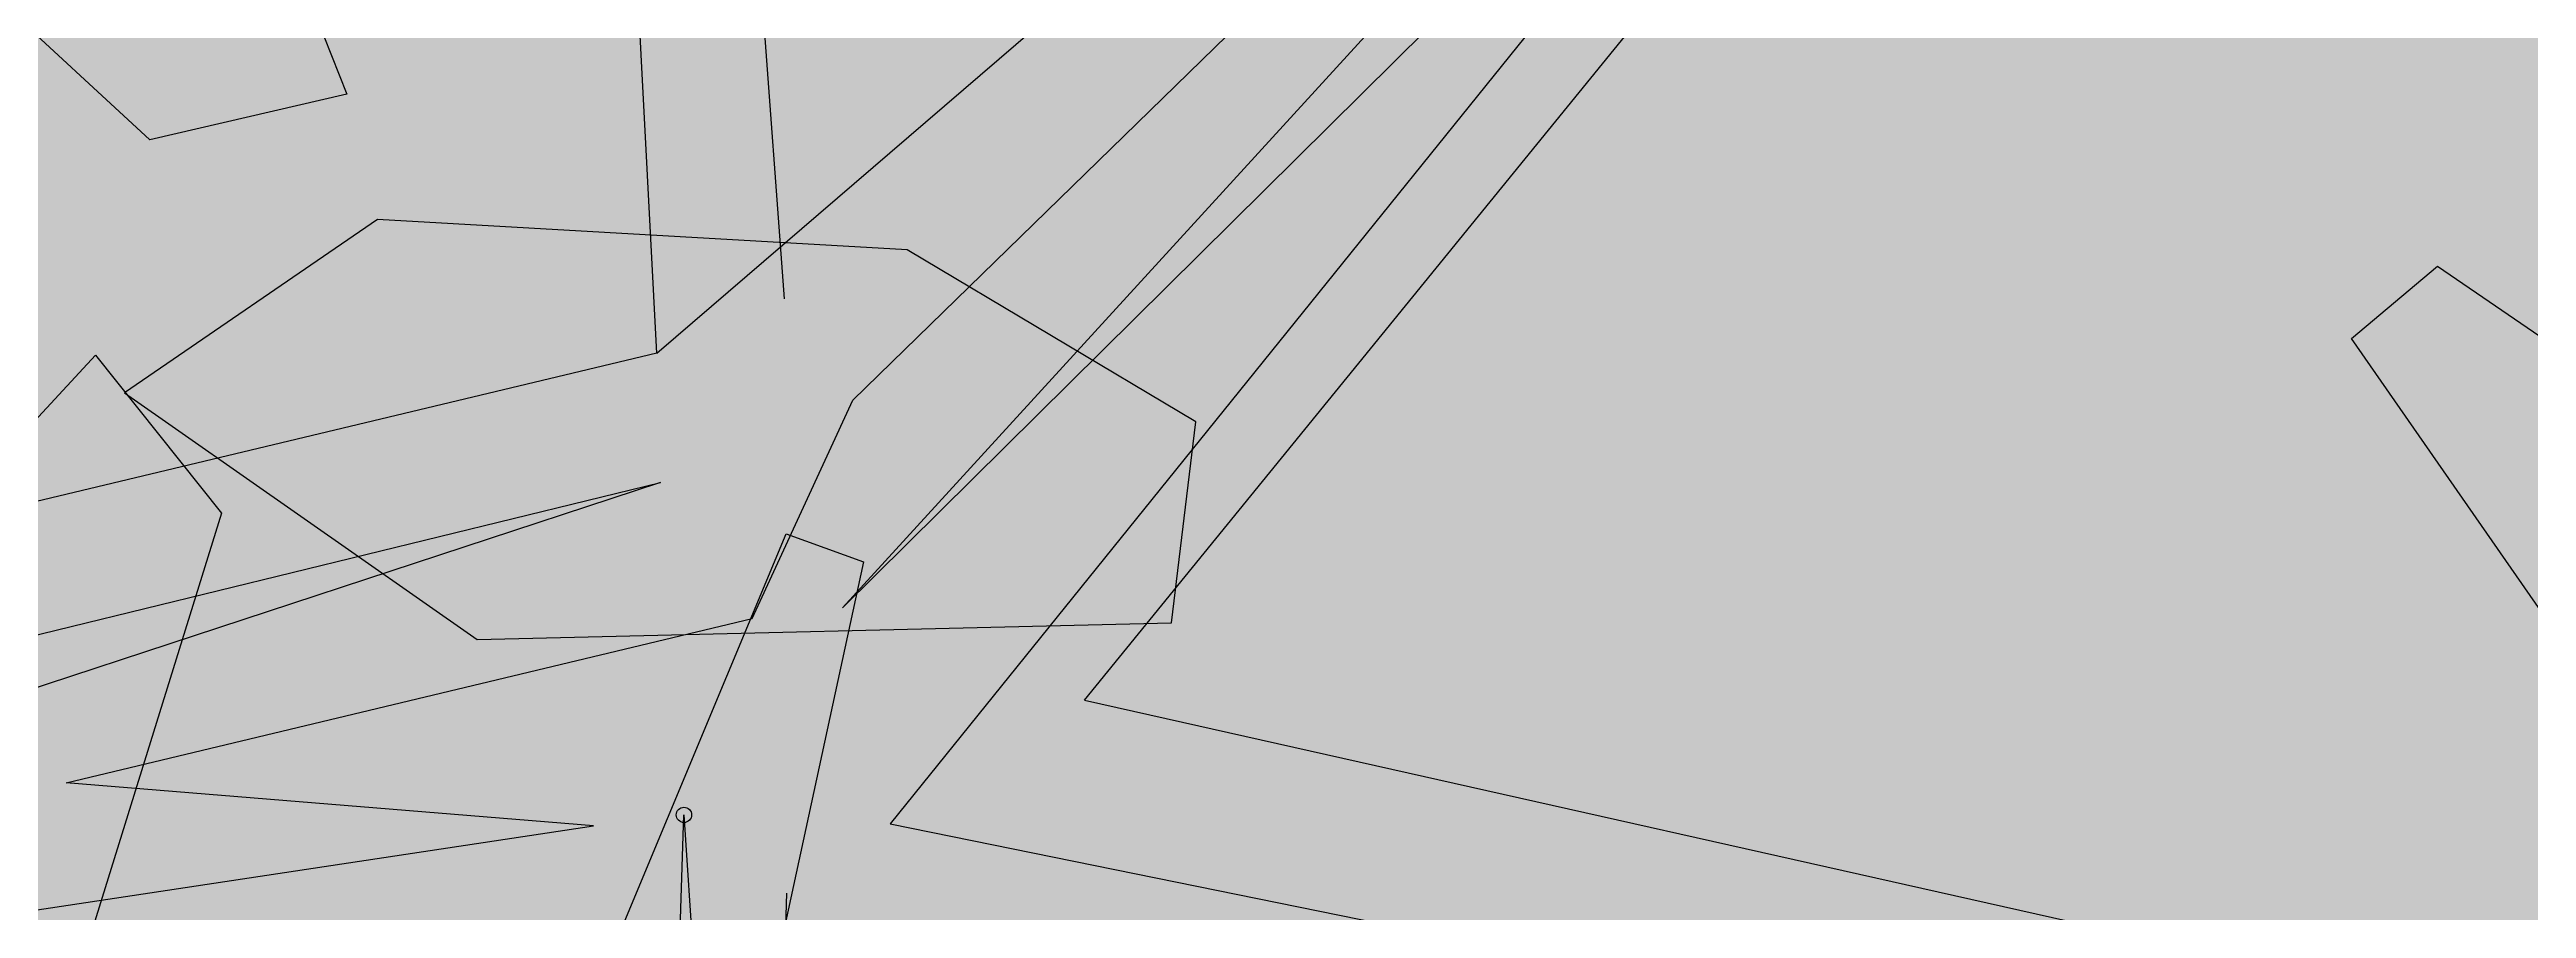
# Model space of a CAD drawing. Header units: metres. Extents: x 349703 to 349913, y 9282546 to 9282694.
# Drawn here: x 349738.8517 to 349739.1695, y 9282573.8788 to 9282573.9889 of the extents above; entities that cross this region are included whole.
import ezdxf

# ---------------------------------------------------------------- set-up
doc = ezdxf.new("R2010")
doc.units = ezdxf.units.M
doc.header["$LTSCALE"] = 0.25
doc.layers.add('AREA-VERDE', color=3, linetype='CONTINUOUS', lineweight=9)
doc.layers.add('ARQ-FONDO', color=253, linetype='CONTINUOUS', lineweight=9)
doc.styles.get("Standard").update_dxf_attribs({"font": 'arial.ttf'})

# ---------------------------------------------------------------- blocks, each defined once
blk = doc.blocks.new('ARR2')
at = {"layer": 'ARQ-FONDO', "lineweight": 5}
for p, q in [((2740.93517, 1214.36421), (2740.90831, 1214.86994)), ((2740.95882, 1214.37431), (2740.92251, 1214.86579)), ((2741.01447, 1214.29989), (2741.36929, 1214.73585)), ((2740.93517, 1214.36421), (2741.3605, 1214.72992)), ((2741.27733, 1214.6535), (2740.96957, 1214.317)), ((2740.97152, 1214.35547), (2741.27733, 1214.6535)), ((2740.96957, 1214.317), (2741.17407, 1214.51937)), ((2741.17407, 1214.51937), (2740.97842, 1214.27699)), ((2740.85287, 1214.47484), (2740.87764, 1214.41222)), ((2740.84113, 1214.40374), (2740.76993, 1214.46954)), ((2740.87764, 1214.41222), (2740.84113, 1214.40374)), ((2740.88334, 1214.38896), (2740.83642, 1214.35686)), ((2740.9816, 1214.38339), (2740.88334, 1214.38896)), ((2741.03509, 1214.35149), (2740.9816, 1214.38339)), ((2741.24938, 1214.36693), (2741.26535, 1214.38034)), ((2741.26535, 1214.38034), (2741.30854, 1214.35073)), ((2740.93517, 1214.36421), (2740.29447, 1214.21106)), ((2740.7852, 1214.31454), (2740.83107, 1214.36384)), ((2740.83107, 1214.36384), (2740.85444, 1214.33453)), ((2741.31405, 1214.27385), (2741.24938, 1214.36693)), ((2740.83642, 1214.35686), (2740.90185, 1214.31112)), ((2740.95281, 1214.315), (2740.97152, 1214.35547)), ((2741.03057, 1214.31424), (2741.03509, 1214.35149)), ((2740.33455, 1214.19325), (2740.93581, 1214.34023)), ((2740.93581, 1214.34023), (2740.5887, 1214.22613)), ((2740.85444, 1214.33453), (2740.82567, 1214.24195)), ((2740.89471, 1214.17639), (2740.95916, 1214.33074)), ((2740.95916, 1214.33074), (2740.9735, 1214.3255)), ((2740.9735, 1214.3255), (2740.9575, 1214.25184)), ((2740.82564, 1214.28456), (2740.95281, 1214.315)), ((2740.90185, 1214.31112), (2741.03057, 1214.31424)), ((2741.01447, 1214.29989), (2741.65941, 1214.15519)), ((2740.92342, 1214.27661), (2740.82564, 1214.28456)), ((2740.5887, 1214.22613), (2740.92342, 1214.27661)), ((2740.92164, 1213.73207), (2740.94018, 1214.27862)), ((2740.94018, 1214.27862), (2740.95384, 1214.06677)), ((2740.97842, 1214.27699), (2741.64026, 1214.1425)), ((2740.95384, 1214.06677), (2740.95926, 1214.26408))]:
    blk.add_line(p, q, dxfattribs=at)
at = {"layer": 'ARQ-FONDO', "lineweight": 9}
blk.add_circle((2740.94018, 1214.27862), 0.00142, dxfattribs=at)
for s in ['P. de Arq. Enrique Guerrero Hernández.', 'P. de Arq. Adrian A. Romero Arguelles.', 'P. de Arq. Francisco Espitia Ramos.', 'P. de Arq. Hugo Suárez Ramírez.']:
    blk.add_text(s, height=1.6e-15, rotation=33.9755, dxfattribs=at).set_placement((2740.94018, 1214.27862))

msp = doc.modelspace()

# ---------------------------------------------------------------- hatches: boundary and pattern name
at = {"layer": 'AREA-VERDE', "lineweight": 0, "true_color": 0xc4e4b2, "transparency": 33554687}
h = msp.add_hatch(color=3, dxfattribs=at)
h.dxf.hatch_style = 1
h.paths.add_polyline_path([(349784.09654, 9282589.78959), (349737.20496, 9282589.78959, 0.354782), (349731.16087, 9282584.63259), (349731.16087, 9282564.23809), (349738.75105, 9282566.62623), (349745.829, 9282570.43915), (349765.76307, 9282581.17773), (349771.53398, 9282584.28655)])
h.paths.add_polyline_path([(349774.54635, 9282587.78959), (349770.65703, 9282586.08587), (349764.81454, 9282582.93849), (349744.88046, 9282572.19991), (349737.96968, 9282568.47704), (349733.16087, 9282566.96402), (349733.16087, 9282584.43192, -0.342532), (349737.2318, 9282587.78959)], flags=16)
at = {"layer": 'AREA-VERDE', "lineweight": 0, "true_color": 0xc4e4b2, "transparency": 33554610}
h = msp.add_hatch(color=3, dxfattribs=at)
h.dxf.hatch_style = 1
h.paths.add_polyline_path([(349770.65703, 9282586.08587), (349774.54635, 9282587.78959), (349737.2318, 9282587.78959, 0.342532), (349733.16087, 9282584.43192), (349733.16087, 9282566.96402), (349737.96968, 9282568.47704), (349744.88046, 9282572.19991), (349764.81454, 9282582.93849)])

# ---------------------------------------------------------------- block references
at = {"layer": 'ARQ-FONDO', "xscale": 0.6917913537138002, "yscale": 0.6917913537138002, "zscale": 0.6917913537138002}
msp.add_blockref('ARR2', (347842.7744, 9281733.86331), dxfattribs=at)

doc.saveas('drawing.dxf')
